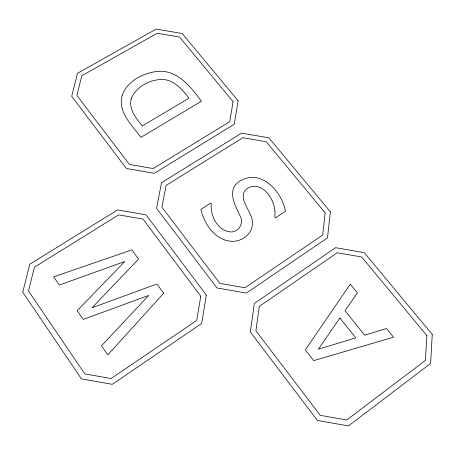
<?xml version="1.0" encoding="UTF-8"?>
<svg xmlns="http://www.w3.org/2000/svg" width="455" height="455" viewBox="0 0 455 455"><rect width="100%" height="100%" fill="white"/><g stroke="black" fill="none" stroke-linecap="round" stroke-linejoin="round"><path stroke-width="0.68" d="M274.962 211.046L274.951 217.331L275.394 217.882L285.461 211.245C281.929 191.788 261.324 168.384 240.251 180.885C225.97 189.149 234.996 205.279 240.223 216.182C243.931 222.836 239.421 230.975 232.016 231.976C218.087 231.919 210.056 216.108 211.256 203.612L210.796 203.027L200.894 209.345C204.261 224.207 214.999 240.189 231.515 241.292C241.548 241.895 252.559 234.126 252.388 223.45C253.424 211.729 234.837 197.47 247.85 187.972C262.114 180.743 273.995 198.471 274.962 211.046M432.25 334.459L430.612 363.5L348.473 425.914L317.391 420.443L250.33 331.979L254.339 303.439L335.568 247.679L364.273 252.65L432.25 334.459M426.87 335.642L425.414 360.417L346.704 419.999L320.24 415.341L255.92 330.791L259.282 306.414L337.178 252.752L361.736 257.012L426.87 335.642M131.233 98.616C128.498 109.217 136.113 118.283 142.296 125.933L188.962 98.206C182.472 89.68 174.674 80.387 163.18 79.46C150.343 79.21 136.238 86.376 131.233 98.616M330.358 211.831L327.509 237.857L246.371 293.071L216.95 287.941L156.548 208.265L161.531 182.682L241.571 133.133L268.86 137.814L330.358 211.831M325.16 212.855L322.675 235.053L244.932 287.77L219.879 283.408L161.935 207.235L166.138 185.39L242.902 137.711L266.243 141.721L325.16 212.855M122.168 95.618C117.435 112.26 132.251 125.296 140.902 137.404L201.446 101.198C190.292 86.37 176.642 68.386 155.479 71.668C141.647 73.778 126.888 81.621 122.168 95.618M206.331 295.067L201.69 323.477L112.277 384.321L81.434 378.89L22.75 292.184L29.729 264.27L117.544 209.909L146.049 214.845L206.331 295.067M238.096 100.794L234.268 124.232L154.33 173.31L126.399 168.492L71.708 96.352L77.469 73.306L156.19 29.086L182.193 33.511L238.096 100.794M200.774 296.211L196.753 320.445L111.094 378.532L84.835 373.908L28.517 291.035L34.415 267.193L118.653 214.879L143.035 219.105L200.774 296.211M233.074 101.675L229.752 121.673L153.17 168.543L129.379 164.437L76.906 95.465L81.775 75.786L157.282 33.238L179.52 37.026L233.074 101.675M350.327 284.153L305.356 349.804L313.74 360.622L393.518 337.189L386.466 328.533L364.66 335.176L345.004 310.708L357.431 292.872L350.327 284.153M339.896 318.051L318.324 349.212L355.742 337.883L339.896 318.051M163.681 293.242L107.829 354.866L101.528 345.789L148.722 295.414L83.231 319.427L77.174 310.691L124.829 261.506L59.36 285.023L53.667 276.822L131.848 249.909L138.576 259.066L92.081 307.756L156.912 284.028L163.681 293.242"/></g></svg>
